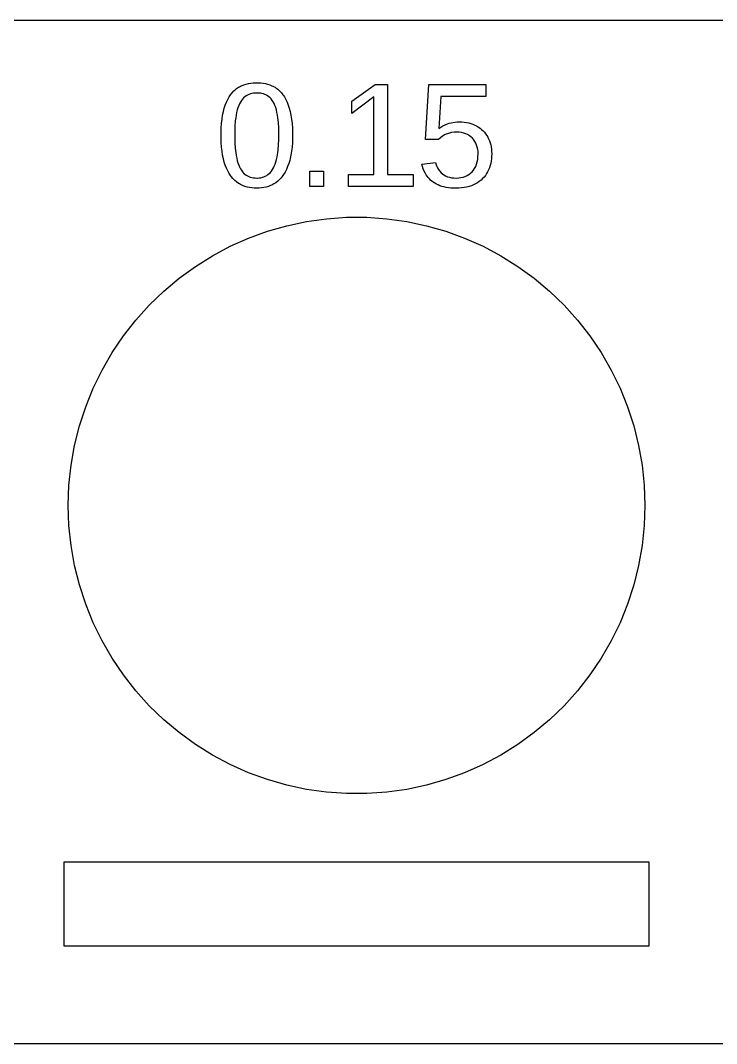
# Model space of a CAD drawing. Header units: metres. Extents: x -124 to 157, y -19 to 19.
# Drawn here: x 29.15 to 55.34, y -19.25 to 19.25 of the extents above; entities that cross this region are included whole.
import ezdxf

# ---------------------------------------------------------------- set-up
doc = ezdxf.new("R2010")
doc.units = ezdxf.units.M

msp = doc.modelspace()

# ---------------------------------------------------------------- linework, layer by layer
for p, q in [((156.76, 19.25), (-123.76, 19.25)), ((37.1176, 16.53), (37.1816, 16.5984)), ((37.1816, 16.5984), (37.215, 16.6298)), ((37.215, 16.6298), (37.2493, 16.6592)), ((37.2493, 16.6592), (37.2845, 16.6867)), ((37.2845, 16.6867), (37.3206, 16.7124)), ((37.3206, 16.7124), (37.3577, 16.7361)), ((37.3577, 16.7361), (37.3956, 16.7579)), ((37.3956, 16.7579), (37.4345, 16.7778)), ((37.4345, 16.7778), (37.4743, 16.7959)), ((37.4743, 16.7959), (37.5566, 16.8267)), ((37.5566, 16.8267), (37.6417, 16.8522)), ((37.6417, 16.8522), (37.7291, 16.8727)), ((37.7291, 16.8727), (37.819, 16.888)), ((37.819, 16.888), (37.9112, 16.8982)), ((37.9112, 16.8982), (38.0058, 16.9034)), ((38.0058, 16.9034), (38.0999, 16.9034)), ((38.0999, 16.9034), (38.1904, 16.8982)), ((38.1904, 16.8982), (38.2789, 16.888)), ((38.2789, 16.888), (38.3656, 16.8727)), ((38.3656, 16.8727), (38.4504, 16.8522)), ((38.4504, 16.8522), (38.5333, 16.8267)), ((38.5333, 16.8267), (38.6141, 16.7959)), ((38.6141, 16.7959), (38.6533, 16.7778)), ((38.6533, 16.7778), (38.6916, 16.7579)), ((38.6916, 16.7579), (38.7291, 16.7361)), ((38.7291, 16.7361), (38.7657, 16.7124)), ((38.7657, 16.7124), (38.8015, 16.6867)), ((38.8015, 16.6867), (38.8364, 16.6592)), ((38.8364, 16.6592), (38.9036, 16.5984)), ((38.9036, 16.5984), (38.9674, 16.53)), ((41.6192, 16.214), (42.4921, 16.84)), ((42.4921, 16.84), (42.9632, 16.84)), ((42.9632, 16.84), (42.9632, 13.448)), ((44.3876, 14.773), (44.5156, 16.84)), ((44.5156, 16.84), (46.6646, 16.84)), ((46.6646, 16.84), (46.6646, 16.392)), ((36.8594, 16.0653), (36.9024, 16.1754)), ((36.9024, 16.1754), (36.9497, 16.2769)), ((36.9497, 16.2769), (37.0014, 16.3698)), ((37.0014, 16.3698), (37.0288, 16.413)), ((37.0288, 16.413), (37.0574, 16.4541)), ((37.0574, 16.4541), (37.1176, 16.53)), ((37.427, 16.181), (37.3928, 16.1162)), ((37.4644, 16.2393), (37.427, 16.181)), ((37.5044, 16.2918), (37.4644, 16.2393)), ((37.5473, 16.3382), (37.5044, 16.2918)), ((37.5928, 16.3788), (37.5473, 16.3382)), ((37.641, 16.4134), (37.5928, 16.3788)), ((37.692, 16.442), (37.641, 16.4134)), ((37.7457, 16.4658), (37.692, 16.442)), ((37.8021, 16.4853), (37.7457, 16.4658)), ((37.8613, 16.5005), (37.8021, 16.4853)), ((37.9231, 16.5113), (37.8613, 16.5005)), ((37.9877, 16.5178), (37.9231, 16.5113)), ((38.055, 16.52), (37.9877, 16.5178)), ((38.1188, 16.5179), (38.055, 16.52)), ((38.1803, 16.5116), (38.1188, 16.5179)), ((38.2395, 16.501), (38.1803, 16.5116)), ((38.2963, 16.4862), (38.2395, 16.501)), ((38.3508, 16.4672), (38.2963, 16.4862)), ((38.403, 16.444), (38.3508, 16.4672)), ((38.4527, 16.4157), (38.403, 16.444)), ((38.4998, 16.3813), (38.4527, 16.4157)), ((38.5443, 16.341), (38.4998, 16.3813)), ((38.5861, 16.2947), (38.5443, 16.341)), ((38.6254, 16.2423), (38.5861, 16.2947)), ((38.662, 16.184), (38.6254, 16.2423)), ((38.6959, 16.1192), (38.662, 16.184)), ((38.9674, 16.53), (39.0276, 16.4541)), ((39.0276, 16.4541), (39.0562, 16.413)), ((39.0562, 16.413), (39.0837, 16.3698)), ((39.0837, 16.3698), (39.1355, 16.2769)), ((39.1355, 16.2769), (39.183, 16.1754)), ((39.183, 16.1754), (39.2262, 16.0653)), ((42.4511, 16.372), (41.6192, 15.752)), ((41.6192, 15.752), (41.6192, 16.214)), ((42.4511, 13.448), (42.4511, 16.372)), ((44.9726, 16.392), (44.8996, 15.187)), ((46.6646, 16.392), (44.9726, 16.392)), ((36.7579, 15.6809), (36.7865, 15.8191)), ((36.7865, 15.8191), (36.8207, 15.9466)), ((36.8207, 15.9466), (36.8594, 16.0653)), ((37.2855, 15.7882), (37.266, 15.689)), ((37.3079, 15.8806), (37.2855, 15.7882)), ((37.3333, 15.966), (37.3079, 15.8806)), ((37.3616, 16.0445), (37.3333, 15.966)), ((37.3928, 16.1162), (37.3616, 16.0445)), ((38.7269, 16.0474), (38.6959, 16.1192)), ((38.755, 15.9688), (38.7269, 16.0474)), ((38.7802, 15.8831), (38.755, 15.9688)), ((38.8026, 15.7905), (38.7802, 15.8831)), ((38.822, 15.691), (38.8026, 15.7905)), ((39.2262, 16.0653), (39.2651, 15.9466)), ((39.2651, 15.9466), (39.2998, 15.8191)), ((39.2998, 15.8191), (39.3151, 15.7514)), ((36.7179, 15.3708), (36.735, 15.5314)), ((36.735, 15.5314), (36.7579, 15.6809)), ((37.236, 15.4666), (37.2214, 15.2773)), ((37.2495, 15.582), (37.236, 15.4666)), ((37.266, 15.689), (37.2495, 15.582)), ((38.8385, 15.584), (38.822, 15.691)), ((38.8576, 15.4072), (38.8385, 15.584)), ((38.87, 15.211), (38.8576, 15.4072)), ((39.3151, 15.7514), (39.3289, 15.6809)), ((39.3289, 15.6809), (39.3523, 15.5314)), ((39.3523, 15.5314), (39.3698, 15.3708)), ((45.2845, 15.382), (45.3544, 15.4)), ((45.3544, 15.4), (45.4283, 15.414)), ((45.4283, 15.414), (45.5061, 15.424)), ((45.5061, 15.424), (45.5879, 15.43)), ((45.5879, 15.43), (45.6736, 15.432)), ((45.6736, 15.432), (45.765, 15.4296)), ((45.765, 15.4296), (45.8533, 15.4223)), ((45.8533, 15.4223), (45.9386, 15.4102)), ((45.9386, 15.4102), (46.0207, 15.3933)), ((36.7007, 15.0158), (36.7064, 15.1989)), ((36.7007, 14.8282), (36.7007, 15.0158)), ((36.7064, 15.1989), (36.7179, 15.3708)), ((37.2135, 15.0687), (37.2124, 14.8453)), ((37.2214, 15.2773), (37.2135, 15.0687)), ((38.8756, 14.9952), (38.87, 15.211)), ((39.3698, 15.3708), (39.3814, 15.1989)), ((39.3814, 15.1989), (39.3873, 15.0158)), ((39.3873, 15.0158), (39.3873, 14.8286)), ((44.8996, 15.187), (44.9675, 15.2357)), ((44.9675, 15.2357), (45.0433, 15.2807)), ((45.0433, 15.2807), (45.127, 15.3222)), ((45.127, 15.3222), (45.2186, 15.36)), ((45.2186, 15.36), (45.2845, 15.382)), ((45.3663, 15.0295), (45.2531, 15)), ((45.4724, 15.0442), (45.3663, 15.0295)), ((45.5676, 15.048), (45.4724, 15.0442)), ((45.66, 15.0442), (45.5676, 15.048)), ((45.7473, 15.0327), (45.66, 15.0442)), ((45.8295, 15.0137), (45.7473, 15.0327)), ((46.0207, 15.3933), (46.0997, 15.3716)), ((46.0997, 15.3716), (46.1756, 15.345)), ((46.1756, 15.345), (46.2484, 15.314)), ((46.2484, 15.314), (46.3174, 15.279)), ((46.3174, 15.279), (46.3828, 15.24)), ((46.3828, 15.24), (46.4444, 15.197)), ((46.4444, 15.197), (46.5024, 15.15)), ((46.5024, 15.15), (46.5566, 15.099)), ((46.5566, 15.099), (46.6069, 15.0443)), ((46.6069, 15.0443), (46.6532, 14.9862)), ((36.7064, 14.6522), (36.7007, 14.8282)), ((36.7179, 14.4861), (36.7064, 14.6522)), ((37.2124, 14.8453), (37.2181, 14.636)), ((37.2181, 14.636), (37.2307, 14.4443)), ((38.8658, 14.5701), (38.8744, 14.7736)), ((38.8744, 14.7736), (38.8756, 14.9952)), ((39.3814, 14.6531), (39.3696, 14.4874)), ((39.3873, 14.8286), (39.3814, 14.6531)), ((44.8776, 14.773), (44.3876, 14.773)), ((45.0313, 14.8936), (44.8776, 14.773)), ((45.1353, 14.953), (45.0313, 14.8936)), ((45.2531, 15), (45.1353, 14.953)), ((45.9066, 14.987), (45.8295, 15.0137)), ((45.9781, 14.9535), (45.9066, 14.987)), ((46.0438, 14.914), (45.9781, 14.9535)), ((46.1036, 14.8685), (46.0438, 14.914)), ((46.1576, 14.817), (46.1036, 14.8685)), ((46.2061, 14.7599), (46.1576, 14.817)), ((46.2486, 14.6975), (46.2061, 14.7599)), ((46.2851, 14.6299), (46.2486, 14.6975)), ((46.6532, 14.9862), (46.6956, 14.9247)), ((46.6956, 14.9247), (46.7339, 14.8599)), ((46.7339, 14.8599), (46.7682, 14.7916)), ((46.7682, 14.7916), (46.7986, 14.72)), ((46.7986, 14.72), (46.8245, 14.6455)), ((46.8245, 14.6455), (46.8458, 14.5685)), ((36.735, 14.3299), (36.7179, 14.4861)), ((36.7579, 14.1837), (36.735, 14.3299)), ((37.2307, 14.4443), (37.2502, 14.2702)), ((37.2502, 14.2702), (37.267, 14.164)), ((38.807, 14.1137), (38.835, 14.2702)), ((38.835, 14.2702), (38.8498, 14.3843)), ((38.8498, 14.3843), (38.8658, 14.5701)), ((39.3519, 14.3316), (39.3284, 14.1856)), ((39.3696, 14.4874), (39.3519, 14.3316)), ((46.3156, 14.557), (46.2851, 14.6299)), ((46.3401, 14.4801), (46.3156, 14.557)), ((46.3576, 14.3995), (46.3401, 14.4801)), ((46.3681, 14.3151), (46.3576, 14.3995)), ((46.3716, 14.227), (46.3681, 14.3151)), ((46.8458, 14.5685), (46.8623, 14.4892)), ((46.8623, 14.4892), (46.8741, 14.4075)), ((46.8741, 14.4075), (46.8812, 14.3235)), ((46.8812, 14.3235), (46.8836, 14.237)), ((36.7865, 14.0474), (36.7579, 14.1837)), ((36.8207, 13.9208), (36.7865, 14.0474)), ((36.8593, 13.8026), (36.8207, 13.9208)), ((37.267, 14.164), (37.2871, 14.065)), ((37.2871, 14.065), (37.31, 13.9727)), ((37.31, 13.9727), (37.3358, 13.887)), ((37.3358, 13.887), (37.3643, 13.808)), ((38.7327, 13.8467), (38.7602, 13.929)), ((38.7602, 13.929), (38.7849, 14.018)), ((38.7849, 14.018), (38.807, 14.1137)), ((39.2448, 13.8627), (39.2033, 13.7484)), ((39.282, 13.985), (39.2448, 13.8627)), ((39.2989, 14.0494), (39.282, 13.985)), ((39.3284, 14.1856), (39.2989, 14.0494)), ((44.2596, 13.847), (44.7716, 13.904)), ((44.7716, 13.904), (44.7999, 13.8119)), ((46.3126, 13.839), (46.3384, 13.9266)), ((46.3384, 13.9266), (46.3568, 14.0205)), ((46.3568, 14.0205), (46.3679, 14.1206)), ((46.3679, 14.1206), (46.3716, 14.227)), ((46.8449, 13.8748), (46.8231, 13.791)), ((46.8618, 13.9612), (46.8449, 13.8748)), ((46.8739, 14.0504), (46.8618, 13.9612)), ((46.8811, 14.1423), (46.8739, 14.0504)), ((46.8836, 14.237), (46.8811, 14.1423)), ((36.9022, 13.6925), (36.8593, 13.8026)), ((36.9494, 13.5905), (36.9022, 13.6925)), ((37.0008, 13.4966), (36.9494, 13.5905)), ((37.0281, 13.4527), (37.0008, 13.4966)), ((37.3643, 13.808), (37.3958, 13.7357)), ((37.3958, 13.7357), (37.43, 13.67)), ((37.43, 13.67), (37.467, 13.6106)), ((37.467, 13.6106), (37.5066, 13.557)), ((37.5066, 13.557), (37.5488, 13.5092)), ((37.5488, 13.5092), (37.5936, 13.4673)), ((38.4645, 13.4485), (38.5108, 13.4875)), ((38.5108, 13.4875), (38.5545, 13.5324)), ((38.5545, 13.5324), (38.5955, 13.5831)), ((38.5955, 13.5831), (38.6338, 13.6396)), ((38.6338, 13.6396), (38.6695, 13.702)), ((38.6695, 13.702), (38.7024, 13.771)), ((38.7024, 13.771), (38.7327, 13.8467)), ((39.1073, 13.5441), (39.0528, 13.454)), ((39.1575, 13.6422), (39.1073, 13.5441)), ((39.2033, 13.7484), (39.1575, 13.6422)), ((40.0444, 13), (40.0444, 13.576)), ((40.0444, 13.576), (40.5564, 13.576)), ((40.5564, 13.576), (40.5564, 13)), ((44.2818, 13.7535), (44.2596, 13.847)), ((44.3106, 13.663), (44.2818, 13.7535)), ((44.3458, 13.5755), (44.3106, 13.663)), ((44.3876, 13.491), (44.3458, 13.5755)), ((44.4196, 13.4368), (44.3876, 13.491)), ((44.7999, 13.8119), (44.8449, 13.7045)), ((44.8449, 13.7045), (44.8829, 13.6363)), ((44.8829, 13.6363), (44.9292, 13.5728)), ((44.9292, 13.5728), (44.9836, 13.514)), ((44.9836, 13.514), (45.0304, 13.4736)), ((46.0283, 13.453), (46.0902, 13.5005)), ((46.0902, 13.5005), (46.1466, 13.555)), ((46.1466, 13.555), (46.1974, 13.6162)), ((46.1974, 13.6162), (46.2421, 13.684)), ((46.2421, 13.684), (46.2804, 13.7582)), ((46.2804, 13.7582), (46.3126, 13.839)), ((46.6896, 13.4875), (46.6446, 13.4207)), ((46.7299, 13.558), (46.6896, 13.4875)), ((46.7656, 13.6322), (46.7299, 13.558)), ((46.7966, 13.71), (46.7656, 13.6322)), ((46.8231, 13.791), (46.7966, 13.71)), ((37.0565, 13.4108), (37.0281, 13.4527)), ((37.086, 13.371), (37.0565, 13.4108)), ((37.1478, 13.2973), (37.086, 13.371)), ((37.2131, 13.2308), (37.1478, 13.2973)), ((37.282, 13.1715), (37.2131, 13.2308)), ((37.3544, 13.1194), (37.282, 13.1715)), ((37.392, 13.0961), (37.3544, 13.1194)), ((37.4305, 13.0746), (37.392, 13.0961)), ((37.5936, 13.4673), (37.641, 13.4312)), ((37.641, 13.4312), (37.691, 13.401)), ((37.691, 13.401), (37.7439, 13.3762)), ((37.7439, 13.3762), (37.7991, 13.356)), ((37.7991, 13.356), (37.8568, 13.3402)), ((37.8568, 13.3402), (37.9168, 13.329)), ((37.9168, 13.329), (37.9792, 13.3222)), ((37.9792, 13.3222), (38.044, 13.32)), ((38.044, 13.32), (38.0757, 13.3206)), ((38.0757, 13.3206), (38.1376, 13.3251)), ((38.1376, 13.3251), (38.1974, 13.3341)), ((38.1974, 13.3341), (38.2551, 13.3475)), ((38.2551, 13.3475), (38.3106, 13.3656)), ((38.3106, 13.3656), (38.3641, 13.3881)), ((38.3641, 13.3881), (38.4155, 13.4154)), ((38.4155, 13.4154), (38.4645, 13.4485)), ((38.6835, 13.0962), (38.6446, 13.0746)), ((38.7587, 13.1447), (38.6835, 13.0962)), ((38.8304, 13.2006), (38.7587, 13.1447)), ((38.8985, 13.2637), (38.8304, 13.2006)), ((38.9631, 13.3341), (38.8985, 13.2637)), ((38.994, 13.372), (38.9631, 13.3341)), ((39.024, 13.412), (38.994, 13.372)), ((39.0528, 13.454), (39.024, 13.412)), ((41.4912, 13), (41.4912, 13.448)), ((41.4912, 13.448), (42.4511, 13.448)), ((42.9632, 13.448), (43.9231, 13.448)), ((43.9231, 13.448), (43.9231, 13)), ((44.4552, 13.385), (44.4196, 13.4368)), ((44.4943, 13.3355), (44.4552, 13.385)), ((44.5369, 13.2883), (44.4943, 13.3355)), ((44.583, 13.2435), (44.5369, 13.2883)), ((44.6326, 13.201), (44.583, 13.2435)), ((44.6858, 13.1611), (44.6326, 13.201)), ((44.7429, 13.1242), (44.6858, 13.1611)), ((44.8038, 13.0902), (44.7429, 13.1242)), ((44.8686, 13.0592), (44.8038, 13.0902)), ((45.0304, 13.4736), (45.0825, 13.4374)), ((45.0825, 13.4374), (45.1399, 13.4053)), ((45.1399, 13.4053), (45.2246, 13.369)), ((45.2246, 13.369), (45.2952, 13.3475)), ((45.2952, 13.3475), (45.3731, 13.3322)), ((45.3731, 13.3322), (45.4582, 13.3231)), ((45.4582, 13.3231), (45.5506, 13.32)), ((45.5506, 13.32), (45.6414, 13.3237)), ((45.6414, 13.3237), (45.7278, 13.3347)), ((45.7278, 13.3347), (45.8099, 13.3532)), ((45.8099, 13.3532), (45.8876, 13.379)), ((45.8876, 13.379), (45.9607, 13.4125)), ((45.9607, 13.4125), (46.0283, 13.453)), ((46.277, 13.1029), (46.1996, 13.0648)), ((46.3498, 13.1452), (46.277, 13.1029)), ((46.418, 13.1919), (46.3498, 13.1452)), ((46.4816, 13.2428), (46.418, 13.1919)), ((46.5406, 13.298), (46.4816, 13.2428)), ((46.5949, 13.3575), (46.5406, 13.298)), ((46.6446, 13.4207), (46.5949, 13.3575)), ((37.51, 13.037), (37.4305, 13.0746)), ((37.5924, 13.0061), (37.51, 13.037)), ((37.677, 12.9809), (37.5924, 13.0061)), ((37.7637, 12.9613), (37.677, 12.9809)), ((37.8527, 12.9472), (37.7637, 12.9613)), ((37.9438, 12.9388), (37.8527, 12.9472)), ((38.037, 12.936), (37.9438, 12.9388)), ((38.1294, 12.9388), (38.037, 12.936)), ((38.22, 12.9472), (38.1294, 12.9388)), ((38.3087, 12.9613), (38.22, 12.9472)), ((38.3957, 12.9809), (38.3087, 12.9613)), ((38.4808, 13.0061), (38.3957, 12.9809)), ((38.564, 13.037), (38.4808, 13.0061)), ((38.6047, 13.0549), (38.564, 13.037)), ((38.6446, 13.0746), (38.6047, 13.0549)), ((40.5564, 13), (40.0444, 13)), ((43.9231, 13), (41.4912, 13)), ((44.9371, 13.0311), (44.8686, 13.0592)), ((45.0096, 13.006), (44.9371, 13.0311)), ((45.086, 12.9846), (45.0096, 13.006)), ((45.1668, 12.9671), (45.086, 12.9846)), ((45.2518, 12.9535), (45.1668, 12.9671)), ((45.3411, 12.9438), (45.2518, 12.9535)), ((45.4347, 12.938), (45.3411, 12.9438)), ((45.5326, 12.936), (45.4347, 12.938)), ((45.641, 12.9386), (45.5326, 12.936)), ((45.7451, 12.9466), (45.641, 12.9386)), ((45.8448, 12.9598), (45.7451, 12.9466)), ((45.9401, 12.9782), (45.8448, 12.9598)), ((46.031, 13.002), (45.9401, 12.9782)), ((46.1176, 13.031), (46.031, 13.002)), ((46.1996, 13.0648), (46.1176, 13.031)), ((39.1751, 11.5277), (39.9159, 11.6852)), ((39.9159, 11.6852), (40.6659, 11.7906)), ((40.6659, 11.7906), (41.4213, 11.8434)), ((41.4213, 11.8434), (42.1786, 11.8434)), ((42.1786, 11.8434), (42.9341, 11.7906)), ((42.9341, 11.7906), (43.6841, 11.6852)), ((43.6841, 11.6852), (44.4248, 11.5277)), ((37.7355, 11.0599), (38.4472, 11.319)), ((38.4472, 11.319), (39.1751, 11.5277)), ((44.4248, 11.5277), (45.1528, 11.319)), ((45.1528, 11.319), (45.8645, 11.0599)), ((37.0437, 10.7519), (37.7355, 11.0599)), ((45.8645, 11.0599), (46.5563, 10.7519)), ((35.7328, 9.99506), (36.375, 10.3964)), ((36.375, 10.3964), (37.0437, 10.7519)), ((46.5563, 10.7519), (47.225, 10.3964)), ((47.225, 10.3964), (47.8672, 9.99506)), ((35.1201, 9.54991), (35.7328, 9.99506)), ((47.8672, 9.99506), (48.4799, 9.54991)), ((34.5399, 9.06311), (35.1201, 9.54991)), ((48.4799, 9.54991), (49.06, 9.06311)), ((33.9952, 8.53703), (34.5399, 9.06311)), ((49.06, 9.06311), (49.6048, 8.53703)), ((33.4884, 7.97424), (33.9952, 8.53703)), ((49.6048, 8.53703), (50.1116, 7.97424)), ((33.0222, 7.37746), (33.4884, 7.97424)), ((50.1116, 7.97424), (50.5778, 7.37746)), ((32.5987, 6.74962), (33.0222, 7.37746)), ((50.5778, 7.37746), (51.0013, 6.74962)), ((32.22, 6.09377), (32.5987, 6.74962)), ((51.0013, 6.74962), (51.38, 6.09377)), ((31.888, 5.41309), (32.22, 6.09377)), ((51.38, 6.09377), (51.7119, 5.41309)), ((31.6043, 4.71091), (31.888, 5.41309)), ((51.7119, 5.41309), (51.9957, 4.71091)), ((31.3703, 3.99066), (31.6043, 4.71091)), ((51.9957, 4.71091), (52.2297, 3.99066)), ((31.1871, 3.25583), (31.3703, 3.99066)), ((52.2297, 3.99066), (52.4129, 3.25583)), ((31.0556, 2.51003), (31.1871, 3.25583)), ((52.4129, 3.25583), (52.5444, 2.51003)), ((30.9764, 1.75685), (31.0556, 2.51003)), ((52.5444, 2.51003), (52.6236, 1.75685)), ((30.95, 1), (30.9764, 1.75685)), ((52.6236, 1.75685), (52.65, 1)), ((30.9764, 0.24313), (30.95, 1)), ((52.65, 1), (52.6236, 0.24313)), ((31.0556, -0.51002), (30.9764, 0.24313)), ((52.6236, 0.24313), (52.5444, -0.51002)), ((31.1871, -1.25583), (31.0556, -0.51002)), ((52.5444, -0.51002), (52.4129, -1.25583)), ((31.3703, -1.99066), (31.1871, -1.25583)), ((52.4129, -1.25583), (52.2297, -1.99066)), ((31.6043, -2.71091), (31.3703, -1.99066)), ((52.2297, -1.99066), (51.9957, -2.71091)), ((31.888, -3.41309), (31.6043, -2.71091)), ((51.9957, -2.71091), (51.7119, -3.41309)), ((32.22, -4.09377), (31.888, -3.41309)), ((51.7119, -3.41309), (51.38, -4.09377)), ((32.5987, -4.74962), (32.22, -4.09377)), ((51.38, -4.09377), (51.0013, -4.74962)), ((33.0222, -5.37746), (32.5987, -4.74962)), ((51.0013, -4.74962), (50.5778, -5.37746)), ((33.4884, -5.97424), (33.0222, -5.37746)), ((50.5778, -5.37746), (50.1116, -5.97424)), ((33.9952, -6.53703), (33.4884, -5.97424)), ((50.1116, -5.97424), (49.6048, -6.53703)), ((34.5399, -7.06311), (33.9952, -6.53703)), ((49.6048, -6.53703), (49.06, -7.06311)), ((35.1201, -7.54991), (34.5399, -7.06311)), ((49.06, -7.06311), (48.4799, -7.54991)), ((35.7328, -7.99506), (35.1201, -7.54991)), ((48.4799, -7.54991), (47.8672, -7.99506)), ((36.375, -8.39636), (35.7328, -7.99506)), ((47.8672, -7.99506), (47.225, -8.39636)), ((37.0437, -8.75191), (36.375, -8.39636)), ((47.225, -8.39636), (46.5563, -8.75191)), ((37.7355, -9.05994), (37.0437, -8.75191)), ((46.5563, -8.75191), (45.8645, -9.05994)), ((38.4472, -9.31895), (37.7355, -9.05994)), ((45.8645, -9.05994), (45.1528, -9.31895)), ((39.1751, -9.52769), (38.4472, -9.31895)), ((39.9159, -9.68515), (39.1751, -9.52769)), ((44.4248, -9.52769), (43.6841, -9.68515)), ((45.1528, -9.31895), (44.4248, -9.52769)), ((40.6659, -9.79056), (39.9159, -9.68515)), ((41.4213, -9.84338), (40.6659, -9.79056)), ((42.1786, -9.84338), (41.4213, -9.84338)), ((42.9341, -9.79056), (42.1786, -9.84338)), ((43.6841, -9.68515), (42.9341, -9.79056)), ((30.8, -15.5875), (30.8, -12.4125)), ((30.8, -12.4125), (52.8, -12.4125)), ((52.8, -12.4125), (52.8, -15.5875)), ((52.8, -15.5875), (30.8, -15.5875)), ((-123.76, -19.25), (156.76, -19.25))]:
    msp.add_line(p, q)

doc.saveas('drawing.dxf')
